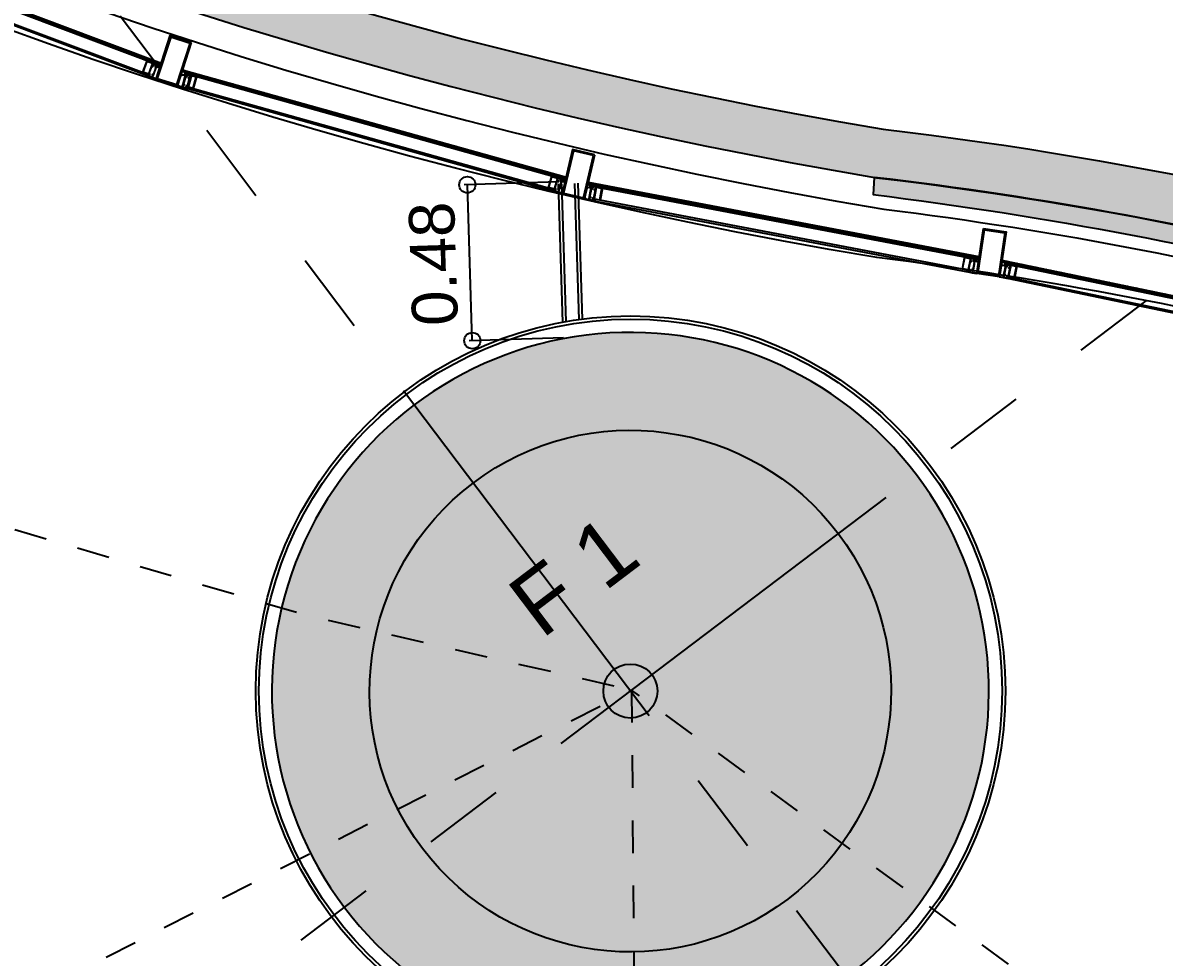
# Model space of a CAD drawing. Header units: millimetres. Extents: x 837111 to 838100, y 1172930 to 1173673.
# Drawn here: x 837876.75 to 837880.252, y 1173323.67 to 1173326.535 of the extents above; entities that cross this region are included whole.
import ezdxf

# ---------------------------------------------------------------- set-up
doc = ezdxf.new("R2010")
doc.units = ezdxf.units.MM
doc.linetypes.add('OLD-ANT-PLANTAS PROPUESTAS$0$KCIG-XR-ESTRUCTURA$0$ACAD_ISO10W100', pattern=[18, 12, -3, 0, -3])
doc.linetypes.add('OLD-ANT-PLANTAS PROPUESTAS$0$KCIG-XR-ESTRUCTURA$0$PHANTOM2', pattern=[1.25, 0.625, -0.125, 0.125, -0.125, 0.125, -0.125])
for name, color, linetype in [('INT-MUEBLES', 251, 'Continuous'), ('INT_COTAS 100', 2, 'Continuous'), ('INT_REVESTIMIENTO', 1, 'Continuous'), ('OLD-ANT-PLANTAS PROPUESTAS$0$A-BORDE DE LOSA PERFIL IPE', 2, 'Continuous'), ('OLD-ANT-PLANTAS PROPUESTAS$0$A-EJES', 251, 'OLD-ANT-PLANTAS PROPUESTAS$0$KCIG-XR-ESTRUCTURA$0$ACAD_ISO10W100'), ('OLD-ANT-PLANTAS PROPUESTAS$0$A-FONDO_250', 250, 'Continuous'), ('OLD-ANT-PLANTAS PROPUESTAS$0$A-FONDO_253', 253, 'Continuous'), ('OLD-ANT-PLANTAS PROPUESTAS$0$A-MURO INTERIOR NUEVO', 5, 'Continuous'), ('OLD-ANT-PLANTAS PROPUESTAS$0$A-TEXTO', 3, 'Continuous'), ('OLD-ANT-PLANTAS PROPUESTAS$0$KCIG-AP-DW-XR-VENTANERIA$0$A-A BORDILLO', 1, 'Continuous'), ('OLD-ANT-PLANTAS PROPUESTAS$0$KCIG-AP-DW-XR-VENTANERIA$0$A-A PERFIL ESTRUCTURAL VENTANERIA', 1, 'Continuous'), ('OLD-ANT-PLANTAS PROPUESTAS$0$KCIG-AP-DW-XR-VENTANERIA$0$A-Linea-1', 1, 'Continuous'), ('OLD-ANT-PLANTAS PROPUESTAS$0$KCIG-XR-ESTRUCTURA$0$A-estructura', 5, 'Continuous'), ('OLD-ANT-PLANTAS PROPUESTAS$0$KCIG-XR-ESTRUCTURA$0$A-FONDO_250', 250, 'Continuous'), ('OLD-ANT-PLANTAS PROPUESTAS$0$KCIG-XR-ESTRUCTURA$0$A-FONDO_255', 255, 'Continuous'), ('OLD-ANT-PLANTAS PROPUESTAS$0$KCIG-XR-ESTRUCTURA$0$A-TEXTO', 3, 'Continuous'), ('OLD-ANT-PLANTAS PROPUESTAS$0$KCIG-XR-ESTRUCTURA$0$ES-COLUMNA', 6, 'Continuous'), ('OLD-ANT-PLANTAS PROPUESTAS$0$KCIG-XR-ESTRUCTURA$0$G-LINEA DE EJE', 1, 'OLD-ANT-PLANTAS PROPUESTAS$0$KCIG-XR-ESTRUCTURA$0$PHANTOM2')]:
    doc.layers.add(name, color=color, linetype=linetype)
doc.styles.add('ARIAL', font='arial.ttf')
doc.styles.add('OLD-ANT-PLANTAS PROPUESTAS$0$2-100', font='arial.ttf', dxfattribs={"height": 0.26})
doc.styles.add('OLD-ANT-PLANTAS PROPUESTAS$0$KCIG-XR-ESTRUCTURA$0$2-75', font='arial.ttf', dxfattribs={"height": 0.195})
doc.dimstyles.new('Cotas100', dxfattribs={"dimtxt": 0.14, "dimasz": 0.1, "dimexe": 0.01, "dimexo": 0.01, "dimgap": 0.04, "dimtad": 1, "dimzin": 1, "dimdsep": 46, "dimtxsty": 'ARIAL', "dimblk": 'SMALL', "dimcen": 0.3, "dimclrd": 2, "dimclre": 2, "dimclrt": 1, "dimazin": 2, "dimtfac": 1, "dimtofl": 0, "dimtmove": 0, "dimatfit": 3, "dimldrblk": 'OBLIQUE', "dimfxl": 1, "dimtolj": 1, "dimlwd": -1, "dimlwe": -1, "dimarcsym": 0})
pattern_1 = [(360, (-849.747, 1687.621), (9e-16, 6.985), [5.08, -1.905]), (90, (-849.747, 1687.621), (-6.985, 9e-16), [5.08, -1.905])]
pattern_2 = [(360, (-849.822, 1688.314), (9e-16, 6.985), [5.08, -1.905]), (90, (-849.822, 1688.314), (-6.985, 9e-16), [5.08, -1.905])]

# ---------------------------------------------------------------- blocks, each defined once
blk = doc.blocks.new('OLD-ANT-PLANTAS PROPUESTAS$0$KCIG-XR-ESTRUCTURA$0$col 2')
at = {"layer": 'OLD-ANT-PLANTAS PROPUESTAS$0$KCIG-XR-ESTRUCTURA$0$A-FONDO_250'}
h = blk.add_hatch(color=256, dxfattribs=at)
h.dxf.hatch_style = 1
edge = h.paths.add_edge_path()
edge.add_arc((-0.0048, 0.0004), 1.1, 180, 360)
edge.add_arc((-0.0048, 0.0004), 1.1, 0, 180)
edge = h.paths.add_edge_path(flags=16)
edge.add_arc((-0.0048, 0.0004), 0.8, 180, 360, ccw=False)
edge.add_arc((-0.0048, 0.0004), 0.8, 0, 180, ccw=False)
at = {"layer": 'OLD-ANT-PLANTAS PROPUESTAS$0$KCIG-XR-ESTRUCTURA$0$A-FONDO_255'}
h = blk.add_hatch(color=256, dxfattribs=at)
h.dxf.hatch_style = 1
edge = h.paths.add_edge_path()
edge.add_arc((-0.0048, 0.0004), 0.8, 180, 360, ccw=False)
edge.add_arc((-0.0048, 0.0004), 0.8, 0, 180, ccw=False)
at = {"layer": 'OLD-ANT-PLANTAS PROPUESTAS$0$KCIG-XR-ESTRUCTURA$0$A-FONDO_250'}
blk.add_circle((-0.0048, 0.0004), 0.0829, dxfattribs=at)
at = {"layer": 'OLD-ANT-PLANTAS PROPUESTAS$0$KCIG-XR-ESTRUCTURA$0$ES-COLUMNA'}
for points in [[(-1.1048, 0.0004, 1), (1.0952, 0.0004, 1)], [(0.7952, 0.0004, -1), (-0.8048, 0.0004, -1)]]:
    blk.add_lwpolyline(points, format="xyb", close=True, dxfattribs=at)
at = {"layer": 'OLD-ANT-PLANTAS PROPUESTAS$0$KCIG-XR-ESTRUCTURA$0$G-LINEA DE EJE', "ltscale": 2}
for points in [[(-0.0048, -2.5948), (-0.0048, 2.5957)], [(-2.771, 0.0004), (2.7614, 0.0004)]]:
    blk.add_lwpolyline(points, dxfattribs=at)
blk = doc.blocks.new('OLD-ANT-PLANTAS PROPUESTAS$0$EJES EST.')
at = {"layer": 'OLD-ANT-PLANTAS PROPUESTAS$0$A-EJES', "ltscale": 0.001}
blk.add_lwpolyline([(2055.327, -943.2311, 0.241408), (2059.2317, -958.2936)], format="xyb", dxfattribs=at)
blk.add_lwpolyline([(2047.2145, -956.1403), (2059.2315, -958.2935), (2052.6139, -967.1956)], close=True, dxfattribs=at)
blk.add_lwpolyline([(2052.6139, -967.1956), (2061.9712, -967.3163), (2059.2315, -958.2935)], dxfattribs=at)
blk = doc.blocks.new('OLD-ANT-PLANTAS PROPUESTAS$0$EST P1')
at = {"layer": 'OLD-ANT-PLANTAS PROPUESTAS$0$A-EJES'}
blk.add_blockref('OLD-ANT-PLANTAS PROPUESTAS$0$EJES EST.', (0, 0), dxfattribs=at)
at = {"layer": 'OLD-ANT-PLANTAS PROPUESTAS$0$KCIG-XR-ESTRUCTURA$0$A-estructura', "rotation": 359.9999999974775}
blk.add_blockref('OLD-ANT-PLANTAS PROPUESTAS$0$KCIG-XR-ESTRUCTURA$0$col 2', (2059.2315, -958.2943), dxfattribs=at)
at = {"layer": 'OLD-ANT-PLANTAS PROPUESTAS$0$KCIG-XR-ESTRUCTURA$0$A-TEXTO', "ltscale": 0.1, "insert": (2059.104, -957.8091), "char_height": 0.195, "width": 4.471554, "attachment_point": 1, "rotation": 360, "style": 'OLD-ANT-PLANTAS PROPUESTAS$0$KCIG-XR-ESTRUCTURA$0$2-75'}
blk.add_mtext('F 1', dxfattribs=at)
blk = doc.blocks.new('muebles opcion lina 1')
at = {"layer": 'INT-MUEBLES', "extrusion": (2.28832e-07, -1.55229e-07, 1)}
for p, q in [((-89.6237, -1482.3274), (-89.8684, -1482.6735)), ((-89.6155, -1482.3331), (-89.8593, -1482.6781)), ((-89.5828, -1482.3562, 0), (-89.8238, -1482.6971, 0)), ((-89.5747, -1482.362, 0), (-89.8151, -1482.7021, 0))]:
    blk.add_line(p, q, dxfattribs=at)
at = {"layer": 'INT_REVESTIMIENTO', "extrusion": (2.28832e-07, -1.55229e-07, 1), "elevation": 0.0002}
for points in [[(-92.5002, -1485.9563), (-92.5042, -1485.9598), (-97.8965, -1479.7175, -0.330126), (-97.9831, -1477.0885)], [(-92.5002, -1485.9563), (-92.5002, -1485.9563), (-97.889, -1479.7108, -0.328491), (-97.9817, -1477.1043, -0.332478)]]:
    blk.add_lwpolyline(points, format="xyb", dxfattribs=at)
at = {"layer": 'INT_REVESTIMIENTO'}
for radius in [1.15, 1.14]:
    blk.add_circle((-90.3843, -1483.7013), radius, dxfattribs=at)
blk = doc.blocks.new('_Small')
at = {"color": 0, "linetype": 'ByBlock', "lineweight": -2}
blk.add_circle((0, 0), 0.25, dxfattribs=at)
blk = doc.blocks.new('*D362')
at = {"layer": 'Defpoints', "color": 0, "transparency": 16777216}
for p in [(4.0548, -2.4077), (4.2923, -2.5756), (4.0156, -2.9656)]:
    blk.add_point(p, dxfattribs=at)
at = {"layer": 'INT_COTAS 100', "color": 2, "transparency": 16777216}
for p, q in [((3.7787, -2.7982), (4.0548, -2.4077)), ((4.2842, -2.5698), (4.0466, -2.4019)), ((4.0074, -2.9598), (3.7706, -2.7924))]:
    blk.add_line(p, q, dxfattribs=at)
at = {"layer": 'INT_COTAS 100', "color": 2, "transparency": 16777216, "xscale": 0.1, "yscale": 0.1, "zscale": 0.1}
for p, rotation in [((4.0548, -2.4077), 54.74459989347535), ((3.7787, -2.7982), 234.7445998934754)]:
    blk.add_blockref('_Small', p, dxfattribs=dict(at, rotation=rotation))
at = {"layer": 'INT_COTAS 100', "color": 1, "transparency": 16777216, "insert": (3.8257, -2.5386), "char_height": 0.14, "attachment_point": 5, "rotation": 54.7446, "style": 'ARIAL'}
blk.add_mtext('\\A1;0.48', dxfattribs=at)
blk = doc.blocks.new('_Oblique')
at = {"color": 0, "linetype": 'ByBlock', "lineweight": -2}
blk.add_line((-0.5, -0.5), (0.5, 0.5), dxfattribs=at)
blk = doc.blocks.new('OLD-ANT-PLANTAS PROPUESTAS$0$KCIG-AP-DW-XR-VENTANERIA$0$A-VENT PERFIL EST')
h = blk.add_hatch()
h.set_pattern_fill('ANGLE', color=255, angle=-37.1016)
h.set_pattern_definition(pattern_1)
h.paths.add_polyline_path([(-0.035, 0.14), (0.035, 0.14), (0.035, 0), (-0.035, 0)])
h = blk.add_hatch()
h.set_pattern_fill('ANGLE', color=251, angle=-37.1016)
h.set_pattern_definition(pattern_1)
h.paths.add_polyline_path([(-0.0315, 0.1365), (0.0315, 0.1365), (0.0315, 0.0035), (-0.0315, 0.0035)], flags=16)
h.paths.add_polyline_path([(-0.035, 0.14), (0.035, 0.14), (0.035, 0), (-0.035, 0)])
at = {"layer": 'OLD-ANT-PLANTAS PROPUESTAS$0$KCIG-AP-DW-XR-VENTANERIA$0$A-A PERFIL ESTRUCTURAL VENTANERIA'}
for points in [[(-0.035, 0.14), (0.035, 0.14), (0.035, 0), (-0.035, 0)], [(-0.0315, 0.1365), (0.0315, 0.1365), (0.0315, 0.0035), (-0.0315, 0.0035)]]:
    blk.add_lwpolyline(points, close=True, dxfattribs=at)
blk = doc.blocks.new('*U175')
h = blk.add_hatch()
h.set_pattern_fill('ANGLE', color=255, angle=-37.1016)
h.set_pattern_definition(pattern_2)
edge = h.paths.add_edge_path()
edge.add_line((0.0122, -0.01), (0.0119, -0.0103))
edge.add_line((0.0119, -0.0103), (0.0119, -0.0277))
edge.add_line((0.0119, -0.0277), (0.0122, -0.028))
edge.add_line((0.0122, -0.028), (0.0119, -0.0283))
edge.add_line((0.0119, -0.0283), (0.0119, -0.0369))
edge.add_line((0.0119, -0.0369), (0.001, -0.0369))
edge.add_line((0.001, -0.0369), (0.001, -0.035))
edge.add_line((0.001, -0.035), (0, -0.0357))
edge.add_line((0, -0.0357), (0, -0.0375))
edge.add_arc((0.0005, -0.0375), 0.0005, 180, 270)
edge.add_line((0.0005, -0.038), (0.015, -0.038))
edge.add_arc((0.015, -0.037), 0.001, 270, 360)
edge.add_line((0.016, -0.037), (0.016, -0.0347))
edge.add_line((0.016, -0.0347), (0.015, -0.0353))
edge.add_line((0.015, -0.0353), (0.015, -0.037))
edge.add_line((0.015, -0.037), (0.013, -0.037))
edge.add_line((0.013, -0.037), (0.013, -0.0085))
edge.add_line((0.013, -0.0085), (0.0148, -0.0085))
edge.add_line((0.0148, -0.0085), (0.0148, -0.0103))
edge.add_arc((0.0152, -0.0103), 0.0004, 180, 270)
edge.add_line((0.0152, -0.0107), (0.0154, -0.0107))
edge.add_arc((0.0154, -0.0103), 0.0004, 270, 360)
edge.add_line((0.0158, -0.0103), (0.0158, -0.0085))
edge.add_arc((0.0148, -0.0085), 0.001, 360, 450)
edge.add_line((0.0148, -0.0075), (0.013, -0.0075))
edge.add_line((0.013, -0.0075), (0.013, -0.0011))
edge.add_line((0.013, -0.0011), (0.0225, -0.0011))
edge.add_line((0.0225, -0.0011), (0.0225, -0.0025))
edge.add_arc((0.0235, -0.0025), 0.001, 180, 270)
edge.add_line((0.0235, -0.0035), (0.0251, -0.0035))
edge.add_line((0.0251, -0.0035), (0.0251, -0.0025))
edge.add_line((0.0251, -0.0025), (0.0235, -0.0025))
edge.add_line((0.0235, -0.0025), (0.0235, -0.0011))
edge.add_line((0.0235, -0.0011), (0.0298, -0.0011))
edge.add_line((0.0298, -0.0011), (0.0298, -0.0025))
edge.add_line((0.0298, -0.0025), (0.0281, -0.0025))
edge.add_line((0.0281, -0.0025), (0.0281, -0.0035))
edge.add_line((0.0281, -0.0035), (0.0298, -0.0035))
edge.add_arc((0.0298, -0.0025), 0.001, 270, 360)
edge.add_line((0.0308, -0.0025), (0.0308, -0.001))
edge.add_arc((0.0298, -0.001), 0.001, 0, 90)
edge.add_line((0.0298, 0), (0.0133, 0))
edge.add_line((0.0133, 0), (0.013, -0.0003))
edge.add_line((0.013, -0.0003), (0.0127, 0))
edge.add_line((0.0127, 0), (0.0005, 0))
edge.add_arc((0.0005, -0.0005), 0.0005, 90, 180)
edge.add_line((0, -0.0005), (0, -0.0023))
edge.add_line((0, -0.0023), (0.001, -0.003))
edge.add_line((0.001, -0.003), (0.001, -0.0011))
edge.add_line((0.001, -0.0011), (0.0119, -0.0011))
edge.add_line((0.0119, -0.0011), (0.0119, -0.0097))
edge.add_line((0.0119, -0.0097), (0.0122, -0.01))
h = blk.add_hatch()
h.set_pattern_fill('ANGLE', color=255, angle=-37.1016)
h.set_pattern_definition(pattern_2)
edge = h.paths.add_edge_path()
edge.add_line((1.2106, -0.01), (1.2109, -0.0103))
edge.add_line((1.2109, -0.0103), (1.2109, -0.0277))
edge.add_line((1.2109, -0.0277), (1.2106, -0.028))
edge.add_line((1.2106, -0.028), (1.2109, -0.0283))
edge.add_line((1.2109, -0.0283), (1.2109, -0.0369))
edge.add_line((1.2109, -0.0369), (1.2218, -0.0369))
edge.add_line((1.2218, -0.0369), (1.2218, -0.035))
edge.add_line((1.2218, -0.035), (1.2229, -0.0357))
edge.add_line((1.2229, -0.0357), (1.2229, -0.0375))
edge.add_arc((1.2224, -0.0375), 0.0005, 270, 360, ccw=False)
edge.add_line((1.2224, -0.038), (1.2079, -0.038))
edge.add_arc((1.2079, -0.037), 0.001, 180, 270, ccw=False)
edge.add_line((1.2069, -0.037), (1.2069, -0.0347))
edge.add_line((1.2069, -0.0347), (1.2079, -0.0353))
edge.add_line((1.2079, -0.0353), (1.2079, -0.037))
edge.add_line((1.2079, -0.037), (1.2099, -0.037))
edge.add_line((1.2099, -0.037), (1.2099, -0.0085))
edge.add_line((1.2099, -0.0085), (1.2081, -0.0085))
edge.add_line((1.2081, -0.0085), (1.2081, -0.0103))
edge.add_arc((1.2077, -0.0103), 0.0004, -90, 0, ccw=False)
edge.add_line((1.2077, -0.0107), (1.2075, -0.0107))
edge.add_arc((1.2075, -0.0103), 0.0004, 180, 270, ccw=False)
edge.add_line((1.2071, -0.0103), (1.2071, -0.0085))
edge.add_arc((1.2081, -0.0085), 0.001, 90, 180, ccw=False)
edge.add_line((1.2081, -0.0075), (1.2099, -0.0075))
edge.add_line((1.2099, -0.0075), (1.2099, -0.0011))
edge.add_line((1.2099, -0.0011), (1.2004, -0.0011))
edge.add_line((1.2004, -0.0011), (1.2004, -0.0025))
edge.add_arc((1.1994, -0.0025), 0.001, 270, 360, ccw=False)
edge.add_line((1.1994, -0.0035), (1.1977, -0.0035))
edge.add_line((1.1977, -0.0035), (1.1977, -0.0025))
edge.add_line((1.1977, -0.0025), (1.1994, -0.0025))
edge.add_line((1.1994, -0.0025), (1.1994, -0.0011))
edge.add_line((1.1994, -0.0011), (1.1931, -0.0011))
edge.add_line((1.1931, -0.0011), (1.1931, -0.0025))
edge.add_line((1.1931, -0.0025), (1.1947, -0.0025))
edge.add_line((1.1947, -0.0025), (1.1947, -0.0035))
edge.add_line((1.1947, -0.0035), (1.1931, -0.0035))
edge.add_arc((1.1931, -0.0025), 0.001, 180, 270, ccw=False)
edge.add_line((1.1921, -0.0025), (1.1921, -0.001))
edge.add_arc((1.1931, -0.001), 0.001, 90, 180, ccw=False)
edge.add_line((1.1931, 0), (1.2096, 0))
edge.add_line((1.2096, 0), (1.2099, -0.0003))
edge.add_line((1.2099, -0.0003), (1.2102, 0))
edge.add_line((1.2102, 0), (1.2224, 0))
edge.add_arc((1.2224, -0.0005), 0.0005, 0, 90, ccw=False)
edge.add_line((1.2229, -0.0005), (1.2229, -0.0023))
edge.add_line((1.2229, -0.0023), (1.2218, -0.003))
edge.add_line((1.2218, -0.003), (1.2218, -0.0011))
edge.add_line((1.2218, -0.0011), (1.2109, -0.0011))
edge.add_line((1.2109, -0.0011), (1.2109, -0.0097))
edge.add_line((1.2109, -0.0097), (1.2106, -0.01))
h = blk.add_hatch()
h.set_pattern_fill('ANGLE', color=255, angle=-37.1016)
h.set_pattern_definition(pattern_2)
h.paths.add_polyline_path([(0.008, -0.0434), (0.027, -0.0434), (0.027, -0.0461), (0.008, -0.0461)])
edge = h.paths.add_edge_path()
edge.add_line((0.0145, -0.0414), (0.0145, -0.0421))
edge.add_line((0.0145, -0.0421), (0.0105, -0.0421))
edge.add_line((0.0105, -0.0421), (0.0105, -0.0414))
edge.add_line((0.0105, -0.0414), (0.0108, -0.0414))
edge.add_arc((0.0106, -0.0406), 0.000773, 288.4465, 410.8489)
edge.add_arc((0.0074, -0.0437), 0.00517, 44.735, 81.8415)
edge.add_arc((0.0082, -0.0383), 0.000248, 90, 256.2569, ccw=False)
edge.add_arc((0.0089, -0.0439), 0.00591, 51.8359, 96.6051, ccw=False)
edge.add_arc((0.0162, -0.0439), 0.00591, 83.3948, 128.1641, ccw=False)
edge.add_arc((0.0168, -0.0383), 0.000248, -76.2568, 90, ccw=False)
edge.add_arc((0.0176, -0.0437), 0.00519, 98.2241, 135.1993)
edge.add_arc((0.0144, -0.0406), 0.000769, 128.6335, 252.0712)
edge.add_line((0.0142, -0.0414), (0.0145, -0.0414))
edge.add_line((0.0145, -0.0414), (0.0142, -0.0414))
edge.add_line((0.0142, -0.0414), (0.0145, -0.0414))
edge = h.paths.add_edge_path()
edge.add_line((0.0246, -0.0018), (0.0246, -0.0011))
edge.add_line((0.0246, -0.0011), (0.0287, -0.0011))
edge.add_line((0.0287, -0.0011), (0.0287, -0.0018))
edge.add_line((0.0287, -0.0018), (0.0283, -0.0018))
edge.add_arc((0.0286, -0.0025), 0.000773, 108.4465, 230.8489)
edge.add_arc((0.0318, 0.0005), 0.00517, 224.735, 261.8415)
edge.add_arc((0.031, -0.0048), 0.000248, -90, 76.2568, ccw=False)
edge.add_arc((0.0303, 0.0008), 0.00591, 231.8359, 276.6052, ccw=False)
edge.add_arc((0.023, 0.0008), 0.00591, 263.3948, 308.1641, ccw=False)
edge.add_arc((0.0223, -0.0048), 0.000248, 103.7432, 270, ccw=False)
edge.add_arc((0.0215, 0.0005), 0.00519, 278.2241, 315.1993)
edge.add_arc((0.0247, -0.0025), 0.000769, 308.6335, 432.0712)
edge.add_line((0.025, -0.0018), (0.0246, -0.0018))
edge.add_line((0.0246, -0.0018), (0.025, -0.0018))
edge.add_line((0.025, -0.0018), (0.0246, -0.0018))
h = blk.add_hatch()
h.set_pattern_fill('ANGLE', color=255, angle=-37.1016)
h.set_pattern_definition(pattern_2)
edge = h.paths.add_edge_path()
edge.add_line((1.1998, -0.0054), (1.1998, -0.0087))
edge.add_line((1.1998, -0.0087), (1.1984, -0.0078))
edge.add_line((1.1984, -0.0078), (1.1984, -0.0067))
edge.add_line((1.1984, -0.0067), (1.1968, -0.0067))
edge.add_line((1.1968, -0.0067), (1.1968, -0.0349))
edge.add_line((1.1968, -0.0349), (1.1986, -0.0349))
edge.add_line((1.1986, -0.0349), (1.1986, -0.0331))
edge.add_arc((1.199, -0.0331), 0.0004, 90, 180, ccw=False)
edge.add_line((1.199, -0.0327), (1.1994, -0.0327))
edge.add_arc((1.1994, -0.0331), 0.0004, 0, 90, ccw=False)
edge.add_line((1.1998, -0.0331), (1.1998, -0.0354))
edge.add_arc((1.199, -0.0354), 0.0008, 270, 360, ccw=False)
edge.add_line((1.199, -0.0362), (1.1968, -0.0362))
edge.add_line((1.1968, -0.0362), (1.1968, -0.0421))
edge.add_line((1.1968, -0.0421), (1.2059, -0.0421))
edge.add_line((1.2059, -0.0421), (1.2071, -0.0402))
edge.add_line((1.2071, -0.0402), (1.2085, -0.0402))
edge.add_line((1.2085, -0.0402), (1.2073, -0.0421))
edge.add_line((1.2073, -0.0421), (1.2134, -0.0421))
edge.add_line((1.2134, -0.0421), (1.2121, -0.0402))
edge.add_line((1.2121, -0.0402), (1.2136, -0.0402))
edge.add_line((1.2136, -0.0402), (1.2148, -0.0421))
edge.add_line((1.2148, -0.0421), (1.2148, -0.0434))
edge.add_line((1.2148, -0.0434), (0.008, -0.0434))
edge.add_line((0.008, -0.0434), (0.008, -0.0421))
edge.add_line((0.008, -0.0421), (0.0093, -0.0402))
edge.add_line((0.0093, -0.0402), (0.0107, -0.0402))
edge.add_line((0.0107, -0.0402), (0.0095, -0.0421))
edge.add_line((0.0095, -0.0421), (0.0156, -0.0421))
edge.add_line((0.0156, -0.0421), (0.0143, -0.0402))
edge.add_line((0.0143, -0.0402), (0.0157, -0.0402))
edge.add_line((0.0157, -0.0402), (0.017, -0.0421))
edge.add_line((0.017, -0.0421), (0.026, -0.0421))
edge.add_line((0.026, -0.0421), (0.026, -0.0362))
edge.add_line((0.026, -0.0362), (0.0238, -0.0362))
edge.add_arc((0.0238, -0.0354), 0.0008, 180, 270, ccw=False)
edge.add_line((0.023, -0.0354), (0.023, -0.0331))
edge.add_arc((0.0234, -0.0331), 0.0004, 90, 180, ccw=False)
edge.add_line((0.0234, -0.0327), (0.0238, -0.0327))
edge.add_arc((0.0238, -0.0331), 0.0004, 0, 90, ccw=False)
edge.add_line((0.0242, -0.0331), (0.0242, -0.0349))
edge.add_line((0.0242, -0.0349), (0.026, -0.0349))
edge.add_line((0.026, -0.0349), (0.026, -0.0067))
edge.add_line((0.026, -0.0067), (0.0244, -0.0067))
edge.add_line((0.0244, -0.0067), (0.0244, -0.0078))
edge.add_line((0.0244, -0.0078), (0.023, -0.0087))
edge.add_line((0.023, -0.0087), (0.023, -0.0054))
edge.add_line((0.023, -0.0054), (1.1998, -0.0054))
h = blk.add_hatch()
h.set_pattern_fill('ANGLE', color=255, angle=-37.1016)
h.set_pattern_definition(pattern_2)
h.paths.add_polyline_path([(1.2148, -0.0434), (1.1958, -0.0434), (1.1958, -0.0461), (1.2148, -0.0461)])
edge = h.paths.add_edge_path()
edge.add_line((1.2083, -0.0414), (1.2083, -0.0421))
edge.add_line((1.2083, -0.0421), (1.2124, -0.0421))
edge.add_line((1.2124, -0.0421), (1.2124, -0.0414))
edge.add_line((1.2124, -0.0414), (1.212, -0.0414))
edge.add_arc((1.2123, -0.0406), 0.000773, 129.1511, 251.5535, ccw=False)
edge.add_arc((1.2155, -0.0437), 0.00517, 98.1585, 135.265, ccw=False)
edge.add_arc((1.2147, -0.0383), 0.000248, 283.7431, 449.9999)
edge.add_arc((1.214, -0.0439), 0.00591, 83.3948, 128.1641)
edge.add_arc((1.2067, -0.0439), 0.00591, 51.8359, 96.6051)
edge.add_arc((1.206, -0.0383), 0.000248, 90, 256.2569)
edge.add_arc((1.2052, -0.0437), 0.00519, 44.8007, 81.7759, ccw=False)
edge.add_arc((1.2084, -0.0406), 0.000769, -72.0712, 51.3666, ccw=False)
edge.add_line((1.2087, -0.0414), (1.2083, -0.0414))
edge.add_line((1.2083, -0.0414), (1.2087, -0.0414))
edge.add_line((1.2087, -0.0414), (1.2083, -0.0414))
edge = h.paths.add_edge_path()
edge.add_line((1.1982, -0.0018), (1.1982, -0.0011))
edge.add_line((1.1982, -0.0011), (1.1942, -0.0011))
edge.add_line((1.1942, -0.0011), (1.1942, -0.0018))
edge.add_line((1.1942, -0.0018), (1.1945, -0.0018))
edge.add_arc((1.1943, -0.0025), 0.000773, -50.8489, 71.5536, ccw=False)
edge.add_arc((1.1911, 0.0005), 0.00517, 278.1585, 315.265, ccw=False)
edge.add_arc((1.1919, -0.0048), 0.000248, 103.7432, 270)
edge.add_arc((1.1926, 0.0008), 0.00591, 263.3949, 308.1641)
edge.add_arc((1.1999, 0.0008), 0.00591, 231.8359, 276.6051)
edge.add_arc((1.2005, -0.0048), 0.000248, 270, 436.2568)
edge.add_arc((1.2013, 0.0005), 0.00519, 224.8007, 261.7759, ccw=False)
edge.add_arc((1.1981, -0.0025), 0.000769, 107.9288, 231.3666, ccw=False)
edge.add_line((1.1979, -0.0018), (1.1982, -0.0018))
edge.add_line((1.1982, -0.0018), (1.1979, -0.0018))
edge.add_line((1.1979, -0.0018), (1.1982, -0.0018))
h = blk.add_hatch()
h.set_pattern_fill('ANSI31', color=251, scale=0.001, angle=-37.1016)
h.set_pattern_definition([(45, (-849.8819873, 1687.5950843), (-0.0022450640303, 0.0022450640303), [])])
h.paths.add_polyline_path([(0.0014, -0.0461), (0.0014, -0.0521), (1.2214, -0.0521), (1.2214, -0.0461)])
at = {"color": 2}
for points in [[(0.0122, -0.01), (0.0119, -0.0103), (0.0119, -0.0277), (0.0122, -0.028), (0.0119, -0.0283), (0.0119, -0.0369), (0.001, -0.0369), (0.001, -0.035), (0, -0.0357), (0, -0.0375, 0.414214), (0.0005, -0.038), (0.015, -0.038, 0.414214), (0.016, -0.037), (0.016, -0.0347), (0.015, -0.0353), (0.015, -0.037), (0.013, -0.037), (0.013, -0.0085), (0.0148, -0.0085), (0.0148, -0.0103, 0.414214), (0.0152, -0.0107), (0.0154, -0.0107, 0.414214), (0.0158, -0.0103), (0.0158, -0.0085, 0.414214), (0.0148, -0.0075), (0.013, -0.0075), (0.013, -0.0011), (0.0225, -0.0011), (0.0225, -0.0025, 0.414214), (0.0235, -0.0035), (0.0251, -0.0035), (0.0251, -0.0025), (0.0235, -0.0025), (0.0235, -0.0011), (0.0298, -0.0011), (0.0298, -0.0025), (0.0281, -0.0025), (0.0281, -0.0035), (0.0298, -0.0035, 0.414214), (0.0308, -0.0025), (0.0308, -0.001, 0.414214), (0.0298, 0), (0.0133, 0), (0.013, -0.0003), (0.0127, 0), (0.0005, 0, 0.414214), (0, -0.0005), (0, -0.0023), (0.001, -0.003), (0.001, -0.0011), (0.0119, -0.0011), (0.0119, -0.0097)], [(1.2106, -0.01), (1.2109, -0.0103), (1.2109, -0.0277), (1.2106, -0.028), (1.2109, -0.0283), (1.2109, -0.0369), (1.2218, -0.0369), (1.2218, -0.035), (1.2229, -0.0357), (1.2229, -0.0375, -0.414214), (1.2224, -0.038), (1.2079, -0.038, -0.414214), (1.2069, -0.037), (1.2069, -0.0347), (1.2079, -0.0353), (1.2079, -0.037), (1.2099, -0.037), (1.2099, -0.0085), (1.2081, -0.0085), (1.2081, -0.0103, -0.414214), (1.2077, -0.0107), (1.2075, -0.0107, -0.414214), (1.2071, -0.0103), (1.2071, -0.0085, -0.414214), (1.2081, -0.0075), (1.2099, -0.0075), (1.2099, -0.0011), (1.2004, -0.0011), (1.2004, -0.0025, -0.414214), (1.1994, -0.0035), (1.1977, -0.0035), (1.1977, -0.0025), (1.1994, -0.0025), (1.1994, -0.0011), (1.1931, -0.0011), (1.1931, -0.0025), (1.1947, -0.0025), (1.1947, -0.0035), (1.1931, -0.0035, -0.414214), (1.1921, -0.0025), (1.1921, -0.001, -0.414214), (1.1931, 0), (1.2096, 0), (1.2099, -0.0003), (1.2102, 0), (1.2224, 0, -0.414214), (1.2229, -0.0005), (1.2229, -0.0023), (1.2218, -0.003), (1.2218, -0.0011), (1.2109, -0.0011), (1.2109, -0.0097)]]:
    blk.add_lwpolyline(points, format="xyb", close=True, dxfattribs=at)
blk.add_lwpolyline([(1.1998, -0.0054), (1.1998, -0.0087), (1.1984, -0.0078), (1.1984, -0.0067), (1.1968, -0.0067), (1.1968, -0.0349), (1.1986, -0.0349), (1.1986, -0.0331, -0.414213), (1.199, -0.0327), (1.1994, -0.0327, -0.414214), (1.1998, -0.0331), (1.1998, -0.0354, -0.414214), (1.199, -0.0362), (1.1968, -0.0362), (1.1968, -0.0421), (1.2059, -0.0421), (1.2071, -0.0402), (1.2085, -0.0402), (1.2073, -0.0421), (1.2134, -0.0421), (1.2121, -0.0402), (1.2136, -0.0402), (1.2148, -0.0421), (1.2148, -0.0434), (0.008, -0.0434), (0.008, -0.0421), (0.0093, -0.0402), (0.0107, -0.0402), (0.0095, -0.0421), (0.0156, -0.0421), (0.0143, -0.0402), (0.0157, -0.0402), (0.017, -0.0421), (0.026, -0.0421), (0.026, -0.0362), (0.0238, -0.0362, -0.414214), (0.023, -0.0354), (0.023, -0.0331, -0.414214), (0.0234, -0.0327), (0.0238, -0.0327, -0.414213), (0.0242, -0.0331), (0.0242, -0.0349), (0.026, -0.0349), (0.026, -0.0067), (0.0244, -0.0067), (0.0244, -0.0078), (0.023, -0.0087), (0.023, -0.0054), (1.1998, -0.0054)], format="xyb", dxfattribs=at)
at = {"color": 253}
for points in [[(0.0246, -0.0018), (0.0246, -0.0011), (0.0287, -0.0011), (0.0287, -0.0018), (0.0283, -0.0018, 0.591413), (0.0281, -0.0031, 0.163337), (0.031, -0.0046, -0.886725), (0.031, -0.0051, -0.197866), (0.0267, -0.0039, -0.197866), (0.0223, -0.0051, -0.886725), (0.0223, -0.0046, 0.162749), (0.0252, -0.0031, 0.597526), (0.025, -0.0018), (0.0246, -0.0018), (0.025, -0.0018)], [(1.1982, -0.0018), (1.1982, -0.0011), (1.1942, -0.0011), (1.1942, -0.0018), (1.1945, -0.0018, -0.591413), (1.1948, -0.0031, -0.163337), (1.1918, -0.0046, 0.886725), (1.1919, -0.0051, 0.197866), (1.1962, -0.0039, 0.197866), (1.2005, -0.0051, 0.886725), (1.2006, -0.0046, -0.162749), (1.1977, -0.0031, -0.597526), (1.1979, -0.0018), (1.1982, -0.0018), (1.1979, -0.0018)], [(0.0145, -0.0414), (0.0145, -0.0421), (0.0105, -0.0421), (0.0105, -0.0414), (0.0108, -0.0414, 0.591413), (0.0111, -0.04, 0.163337), (0.0081, -0.0386, -0.886725), (0.0082, -0.0381, -0.197866), (0.0125, -0.0393, -0.197866), (0.0168, -0.0381, -0.886725), (0.0169, -0.0386, 0.162749), (0.014, -0.04, 0.597526), (0.0142, -0.0414), (0.0145, -0.0414), (0.0142, -0.0414)], [(1.2083, -0.0414), (1.2083, -0.0421), (1.2124, -0.0421), (1.2124, -0.0414), (1.212, -0.0414, -0.591413), (1.2118, -0.04, -0.163337), (1.2147, -0.0386, 0.886725), (1.2147, -0.0381, 0.197866), (1.2103, -0.0393, 0.197866), (1.206, -0.0381, 0.886725), (1.206, -0.0386, -0.162749), (1.2089, -0.04, -0.597526), (1.2087, -0.0414), (1.2083, -0.0414), (1.2087, -0.0414)]]:
    blk.add_lwpolyline(points, format="xyb", close=True, dxfattribs=at)
at = {"color": 2}
for points in [[(0.0447, -0.0421), (0.0273, -0.0421), (0.0273, -0.0067), (0.0447, -0.0067)], [(1.1781, -0.0421), (1.1955, -0.0421), (1.1955, -0.0067), (1.1781, -0.0067)]]:
    blk.add_lwpolyline(points, close=True, dxfattribs=at)
for points in [[(0.046, -0.0434), (0.046, -0.0054)], [(1.1768, -0.0434), (1.1768, -0.0054)]]:
    blk.add_lwpolyline(points, dxfattribs=at)
at = {"color": 253}
for points in [[(0.008, -0.0434), (0.027, -0.0434), (0.027, -0.0461), (0.008, -0.0461)], [(1.2148, -0.0434), (1.1958, -0.0434), (1.1958, -0.0461), (1.2148, -0.0461)]]:
    blk.add_lwpolyline(points, close=True, dxfattribs=at)
at = {"layer": 'OLD-ANT-PLANTAS PROPUESTAS$0$KCIG-AP-DW-XR-VENTANERIA$0$A-Linea-1'}
blk.add_line((1.2229, 0), (0, 0), dxfattribs=at)
blk.add_lwpolyline([(0.0014, -0.0461), (0.0014, -0.0521), (1.2214, -0.0521), (1.2214, -0.0461)], close=True, dxfattribs=at)
blk = doc.blocks.new('COTAS PP1')
at = {"layer": 'INT_COTAS 100'}
dim = blk.add_linear_dim(base=(4.0548, -2.4077), p1=(4.0156, -2.9656), p2=(4.2923, -2.5756), angle=234.7446, dimstyle='Cotas100', override={"dimtad": 4, "dimtmove": 1}, dxfattribs=at)
dim.commit()
dim.dimension.update_dxf_attribs({"geometry": '*D362', "text_midpoint": (3.8257, -2.5386)})

msp = doc.modelspace()

# ---------------------------------------------------------------- hatches: boundary and pattern name
at = {"layer": 'OLD-ANT-PLANTAS PROPUESTAS$0$A-FONDO_250'}
h = msp.add_hatch(dxfattribs=at)
h.set_pattern_fill('AR-SAND', color=256, scale=0.0025)
h.set_pattern_definition([(344.601639, (837676.64232, 1174008.97519), (0.095171951, 0.076997614), [0, -0.09652, 0, -0.10795, 0, -0.1031875]), (314.60164, (837676.64232, 1174008.97519), (0.210720525, 0.018471548), [0, -0.05207, 0, -0.086995, 0, -0.0333375]), (274.601639, (837676.59521, 1174009.03748), (0.119574304, -0.15750055), [0, -0.03175, 0, -0.1143, 0, -0.149225]), (264.60164, (837676.5952, 1174009.03748), (0.159600443, -0.118627336), [0, -0.015875, 0, -0.07493, 0, -0.085725])])
edge = h.paths.add_edge_path()
edge.add_line((837881.0358, 1173312.0188), (837881.0376, 1173312.0073))
edge.add_arc((837879.2426, 1173323.8328), 11.961, 278.63135, 300.91127)
edge.add_arc((837882.6446, 1173318.3305), 5.4934, 299.9495, 341.0486)
edge.add_arc((837882.5498, 1173318.4609), 5.6261, 340.1063, 393.5597)
edge.add_arc((837878.0489, 1173314.5943), 11.5376, 37.20702, 67.95678)
edge.add_arc((837878.0433, 1173314.6354), 11.5016, 67.854, 83.41391)
edge.add_line((837879.3625, 1173326.0611), (837879.3594, 1173326.0084))
edge.add_arc((837877.9012, 1173314.1114), 11.9861, 75.37475, 83.01231, ccw=False)
edge.add_arc((837876.692, 1173314.3729), 12.1016, 38.73403, 69.51251, ccw=False)
edge.add_arc((837881.729, 1173318.4133), 5.6444, -43.2376, 38.734, ccw=False)
edge.add_arc((837879.289, 1173321.1701), 9.3166, 280.80673, 314.68978, ccw=False)
at = {"layer": 'OLD-ANT-PLANTAS PROPUESTAS$0$A-FONDO_253'}
h = msp.add_hatch(color=256, dxfattribs=at)
h.dxf.hatch_style = 1
edge = h.paths.add_edge_path(flags=16)
edge.add_arc((837846.53, 1173295.9527), 7.5868, 283.24726, 358.05954, ccw=False)
edge.add_arc((837850.9884, 1173281.9316), 7.1719, 112.28635, 191.82705)
edge.add_arc((837834.7346, 1173278.7885), 9.3844, -50.43566, 10.26995, ccw=False)
edge.add_arc((837836.7501, 1173276.3905), 6.2521, 215.49283, 309.32341, ccw=False)
edge.add_arc((837839.3232, 1173278.177), 9.3844, 124.23668, 215.25189, ccw=False)
edge.add_arc((837831.6059, 1173289.3915), 4.2293, 305.1936, 455.5207)
edge.add_arc((837830.0951, 1173303.879), 10.337, 219.23705, 276.13072, ccw=False)
edge.add_arc((837827.4306, 1173301.6864), 6.8864, 124.76014, 219.12965, ccw=False)
edge.add_arc((837829.382, 1173298.8406), 10.337, 56.26149, 124.65274, ccw=False)
edge.add_arc((837840.8038, 1173317.2309), 11.3224, 239.88674, 421.47083)
edge.add_arc((837858.6593, 1173341.399), 18.8991, 173.4389, 228.80281, ccw=False)
edge.add_arc((837850.1749, 1173342.3747), 10.3588, 80.76497, 173.4383, ccw=False)
edge.add_arc((837848.8042, 1173333.9451), 18.8991, 8.12764, 80.76438, ccw=False)
edge.add_arc((837881.8448, 1173340.7758), 14.9226, 196.18175, 260.44984)
edge.add_arc((837878.0357, 1173314.5812), 11.556, 37.21934, 83.37479, ccw=False)
edge.add_arc((837882.5174, 1173318.4489), 5.6597, -57.8324, 33.4796, ccw=False)
edge.add_arc((837879.2426, 1173323.8328), 11.961, 260.10754, 301.71636, ccw=False)
edge.add_arc((837872.6987, 1173296.5666), 16.1206, 73.8317, 104.33849)
edge.add_arc((837874.2833, 1173292.5463), 20.4152, 105.85297, 171.12537)
edge = h.paths.add_edge_path()
edge.add_arc((837846.53, 1173295.9527), 7.7368, 283.33596, 357.99178, ccw=False)
edge.add_arc((837850.9884, 1173281.9316), 7.0219, 112.38212, 191.84353)
edge.add_arc((837834.7346, 1173278.7885), 9.5344, -50.43755, 10.28231, ccw=False)
edge.add_arc((837836.7501, 1173276.3905), 6.4021, 215.49, 309.32623, ccw=False)
edge.add_arc((837839.3232, 1173278.177), 9.5344, 124.2443, 215.25378, ccw=False)
edge.add_arc((837831.6059, 1173289.3915), 4.0793, 305.2109, 455.5096)
edge.add_arc((837830.0951, 1173303.879), 10.487, 219.23628, 276.1263, ccw=False)
edge.add_arc((837827.4306, 1173301.6864), 7.0364, 124.759, 219.13079, ccw=False)
edge.add_arc((837829.382, 1173298.8406), 10.487, 56.28761, 124.65351, ccw=False)
edge.add_arc((837840.8038, 1173317.2309), 11.1724, 239.91092, 421.55577)
edge.add_arc((837858.6593, 1173341.399), 19.0491, 173.4389, 228.85316, ccw=False)
edge.add_arc((837850.1749, 1173342.3747), 10.5088, 80.76497, 173.43831, ccw=False)
edge.add_arc((837848.8041, 1173333.9451), 19.0491, 8.15954, 80.76438, ccw=False)
edge.add_arc((837881.8448, 1173340.7758), 14.7726, 196.22252, 260.43507)
edge.add_arc((837878.0357, 1173314.5812), 11.706, 37.19545, 83.35594, ccw=False)
edge.add_arc((837882.5174, 1173318.4489), 5.8097, -57.83827, 33.52803, ccw=False)
edge.add_arc((837879.2426, 1173323.8328), 12.111, 260.06842, 301.71914, ccw=False)
edge.add_arc((837872.6987, 1173296.5666), 15.9706, 73.80236, 104.33139)
edge.add_arc((837874.2833, 1173292.5463), 20.2652, 105.85858, 171.09985)

# ---------------------------------------------------------------- linework, layer by layer
at = {"layer": 'OLD-ANT-PLANTAS PROPUESTAS$0$A-BORDE DE LOSA PERFIL IPE'}
for points in [[(837854.262, 1173295.6816, -0.33778), (837848.3146, 1173288.4245, 0.361311), (837844.1159, 1173280.4904, -0.271319), (837840.8073, 1173271.4382, -0.433963), (837831.5374, 1173272.6737, -0.419383), (837833.958, 1173286.0585, 0.7694), (837831.2142, 1173293.4519, -0.253457), (837821.9724, 1173297.2458, -0.436743), (837823.419, 1173307.4672, -0.307477), (837835.2025, 1173307.564, 1.014458), (837846.1252, 1173327.0545, -0.246615), (837839.735, 1173343.5756, -0.427946), (837851.8614, 1173352.7473, -0.32784), (837867.6605, 1173336.6488, 0.287749), (837879.3901, 1173326.2086, -0.204182), (837887.3605, 1173321.6579, -0.421215), (837885.61, 1173313.5308, -0.183763), (837877.1537, 1173311.9033, 0.134002), (837868.7455, 1173312.0402, 0.292616), (837854.262, 1173295.6816)], [(837854.1124, 1173295.6958, -0.338541), (837848.2685, 1173288.5678, 0.361702), (837843.9687, 1173280.4617, -0.271252), (837840.712, 1173271.554, -0.433934), (837831.6597, 1173272.7605, -0.419413), (837834.0434, 1173285.9353, 0.769597), (837831.199, 1173293.6011, -0.253474), (837822.0887, 1173297.3405, -0.436731), (837823.5044, 1173307.3439, -0.307598), (837835.1232, 1173307.4366, 1.01392), (837846.2114, 1173327.1784, -0.246382), (837839.884, 1173343.5585, -0.427946), (837851.8374, 1173352.5993, -0.327994), (837867.5135, 1173336.6171, 0.288012), (837879.369, 1173326.06, -0.204159), (837887.2381, 1173321.571, -0.420936), (837885.5306, 1173313.658, -0.183574), (837877.1877, 1173312.0496, 0.133903), (837868.7064, 1173312.1851, 0.292763)]]:
    msp.add_lwpolyline(points, format="xyb", close=True, dxfattribs=at)
at = {"layer": 'OLD-ANT-PLANTAS PROPUESTAS$0$A-FONDO_250'}
msp.add_lwpolyline([(837881.0358, 1173312.0188), (837881.0376, 1173312.0073, 0.097522), (837885.3871, 1173313.5707, 0.181276), (837887.8402, 1173316.5464, 0.237558), (837887.2381, 1173321.571, 0.134982), (837882.379, 1173325.2885, 0.067997), (837879.3625, 1173326.0611), (837879.3594, 1173326.0084, -0.033337), (837880.9276, 1173325.7091, -0.13511), (837886.132, 1173321.945, -0.373744), (837885.8411, 1173314.5467, -0.148928), (837881.0358, 1173312.0188)], format="xyb", close=True, dxfattribs=at)
at = {"layer": 'OLD-ANT-PLANTAS PROPUESTAS$0$KCIG-AP-DW-XR-VENTANERIA$0$A-A BORDILLO'}
for points in [[(837867.2323, 1173337.9039, 0.315386), (837879.3918, 1173325.9639, -0.033337), (837880.9596, 1173325.6623, -0.13511), (837886.1584, 1173321.8904, -0.373744), (837885.8565, 1173314.4926, -0.130113), (837881.0475, 1173311.9718, -0.027753), (837879.7033, 1173311.8408, -0.062658), (837877.2112, 1173312.0525, 0.133985), (837868.6988, 1173312.2021, 0.080389), (837862.771, 1173309.4431, 0.061947), (837858.9724, 1173306.113, 0.064967), (837855.993, 1173301.7348, 0.06757)], [(837855.8591, 1173301.8024, -0.064967), (837858.8604, 1173306.2127, -0.061947), (837862.6868, 1173309.5673, -0.080413), (837868.66, 1173312.347, -0.133928), (837877.2479, 1173312.198, 0.062515), (837879.6972, 1173311.9907, 0.02764), (837881.0194, 1173312.1192, 0.12985), (837885.7512, 1173314.5995, 0.37346), (837886.0413, 1173321.7967, 0.134946), (837880.9141, 1173325.5191, 0.033245), (837879.3701, 1173325.8155, -0.315435), (837867.0849, 1173337.8763, 0.310345)]]:
    msp.add_lwpolyline(points, format="xyb", dxfattribs=at)

# ---------------------------------------------------------------- block references
at = {"xscale": -1}
for p, rotation in [((837876.0145, 1173326.7929), 159.3724920066989), ((837877.2277, 1173326.3405), 164.3763640116987), ((837879.7465, 1173325.7557), 168.2741687386875)]:
    msp.add_blockref('*U175', p, dxfattribs=dict(at, rotation=rotation))
at = {"rotation": 169.2453745824739}
msp.add_blockref('*U175', (837879.6764, 1173325.766), dxfattribs=at)
at = {"layer": 'INT-MUEBLES', "color": 6, "rotation": 37.10163905756178}
msp.add_blockref('muebles opcion lina 1', (837055.6881, 1174562.3597), dxfattribs=at)
at = {"layer": 'INT_COTAS 100', "rotation": 37.09076668030418}
msp.add_blockref('COTAS PP1', (837873.4277, 1173325.5137), dxfattribs=at)
at = {"layer": 'OLD-ANT-PLANTAS PROPUESTAS$0$A-MURO INTERIOR NUEVO', "rotation": 37.10163905756178}
msp.add_blockref('OLD-ANT-PLANTAS PROPUESTAS$0$EST P1', (835658.1714, 1172846.6002), dxfattribs=at)
at = {"layer": 'OLD-ANT-PLANTAS PROPUESTAS$0$KCIG-AP-DW-XR-VENTANERIA$0$A-A PERFIL ESTRUCTURAL VENTANERIA', "xscale": -1}
for p, rotation in [((837877.1919, 1173326.3519), 342.0767089379295), ((837878.4393, 1173326.0025), 346.7987177593455)]:
    msp.add_blockref('OLD-ANT-PLANTAS PROPUESTAS$0$KCIG-AP-DW-XR-VENTANERIA$0$A-VENT PERFIL EST', p, dxfattribs=dict(at, rotation=rotation))
at = {"layer": 'OLD-ANT-PLANTAS PROPUESTAS$0$KCIG-AP-DW-XR-VENTANERIA$0$A-A PERFIL ESTRUCTURAL VENTANERIA', "rotation": 351.5191962921351}
msp.add_blockref('OLD-ANT-PLANTAS PROPUESTAS$0$KCIG-AP-DW-XR-VENTANERIA$0$A-VENT PERFIL EST', (837879.7119, 1173325.7609), dxfattribs=at)

# ---------------------------------------------------------------- texts
at = {"layer": 'OLD-ANT-PLANTAS PROPUESTAS$0$A-TEXTO', "ltscale": 0.1, "insert": (837879.5328, 1173322.5487), "char_height": 0.1664, "width": 2.69417, "attachment_point": 1, "rotation": 37.3069, "style": 'OLD-ANT-PLANTAS PROPUESTAS$0$2-100'}
msp.add_mtext('\\pi0.14409;SALA DE REUNIONES', dxfattribs=at)

doc.saveas('drawing.dxf')
